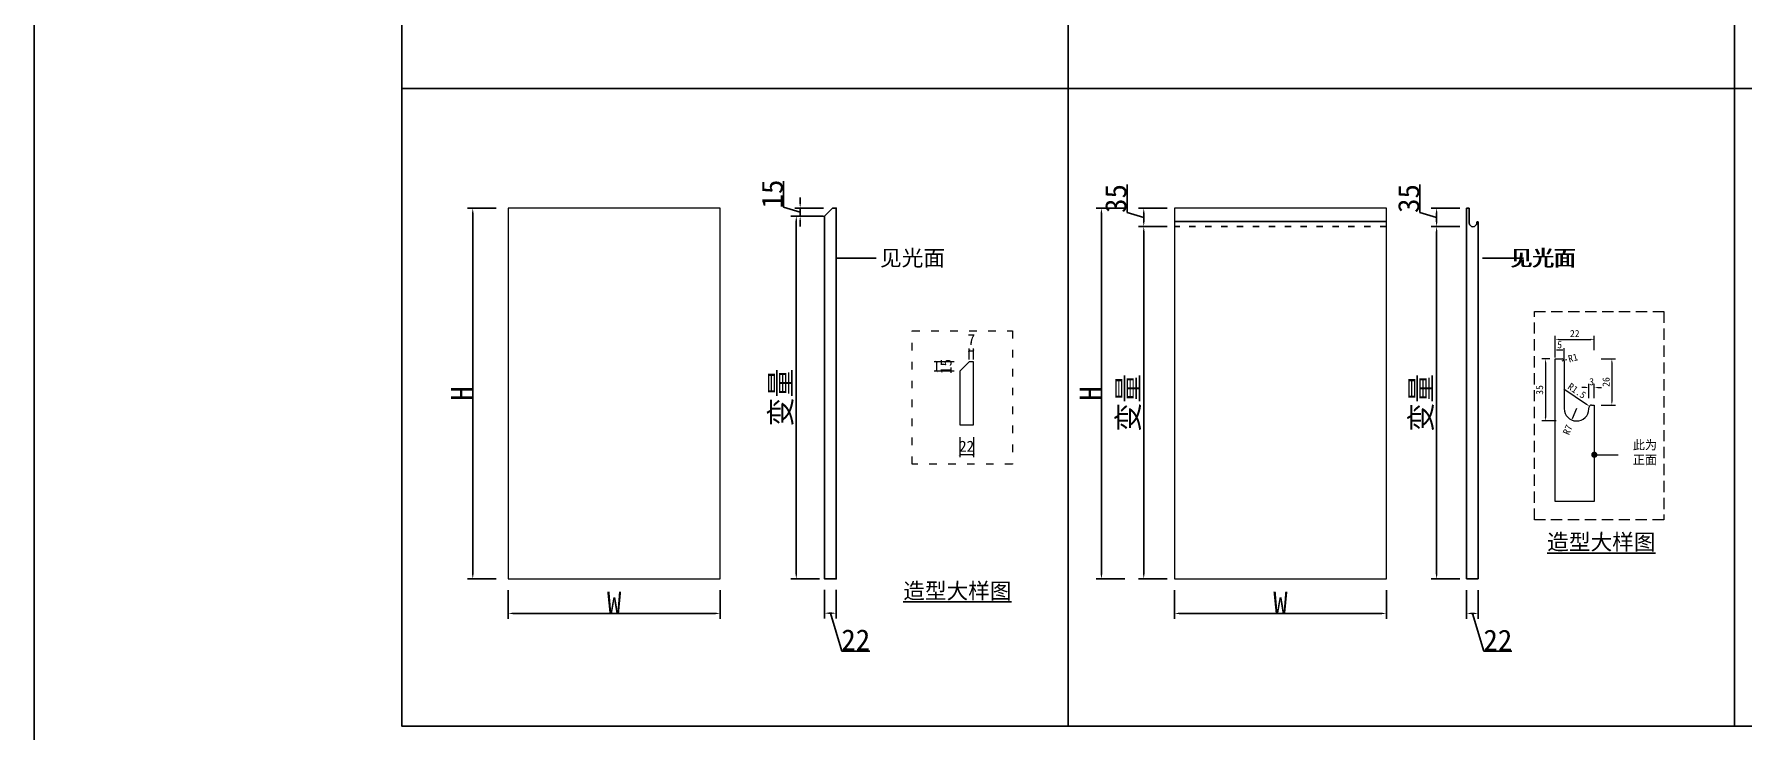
# Model space of a CAD drawing. Header units: millimetres. Extents: x 85186 to 129000, y -77269 to -36327.
# Drawn here: x 85319 to 88543, y -39688 to -38373 of the extents above; entities that cross this region are included whole.
import ezdxf

# ---------------------------------------------------------------- set-up
doc = ezdxf.new("R2010")
doc.units = ezdxf.units.MM
doc.linetypes.add('ACAD_ISO03W100', pattern=[30, 12, -18])
doc.linetypes.add('DASHED2', pattern=[9.524999999999999, 6.35, -3.175])
doc.layers.add('1文字', color=7, linetype='Continuous', lineweight=15)
doc.styles.get("Standard").update_dxf_attribs({"font": 'SimSun.ttf'})
doc.styles.add('ZB_宋体', font='SimSun.ttf')
doc.dimstyles.new('副本 ISO-25', dxfattribs={"dimscale": 35, "dimtxt": 0.5, "dimasz": 0.1, "dimexe": 0.1, "dimexo": 0.1, "dimgap": 0.1, "dimtad": 1, "dimdec": 0, "dimdsep": 46, "dimtxsty": 'Standard', "dimblk": 'ARCHTICK', "dimcen": 2.5, "dimclrd": 253, "dimclre": 253, "dimclrt": 256, "dimadec": 0, "dimazin": 0, "dimtfac": 1, "dimtdec": 0, "dimtmove": 2, "dimatfit": 3, "dimldrblk": 'DOT', "dimfxl": 0.8, "dimfxlon": 1, "dimarcsym": 0})
doc.dimstyles.new('客来福标注小', dxfattribs={"dimscale": 20, "dimtxt": 2, "dimasz": 0.5, "dimexe": 0.5, "dimexo": 0, "dimgap": 0.05, "dimtad": 1, "dimdec": 0, "dimzin": 0, "dimdsep": 46, "dimtxsty": 'Standard', "dimcen": 0, "dimclrd": 256, "dimclre": 256, "dimclrt": 256, "dimadec": 0, "dimazin": 0, "dimtfac": 1, "dimtdec": 0, "dimtofl": 0, "dimtmove": 1, "dimatfit": 3, "dimfxl": 2.2, "dimfxlon": 1, "dimtolj": 1, "dimtzin": 0, "dimarcsym": 0})
doc.dimstyles.new('小标', dxfattribs={"dimscale": 2, "dimtxt": 2, "dimasz": 1, "dimexe": 1, "dimexo": 1, "dimtad": 1, "dimzin": 9, "dimdsep": 46, "dimtxsty": 'Standard', "dimcen": 0, "dimadec": 0, "dimazin": 0, "dimtfac": 1, "dimtofl": 0, "dimtmove": 0, "dimatfit": 3, "dimfxl": 3, "dimfxlon": 1, "dimarcsym": 0})

# ---------------------------------------------------------------- blocks, each defined once
blk = doc.blocks.new('*D2005')
at = {"layer": '1文字', "lineweight": -2, "transparency": 16777216}
for p, q in [((86190.20034645473, -38701.13806664684), (86136.20034645473, -38701.13806664684)), ((86146.20034645473, -38711.13806664684), (86146.20034645473, -39391.13806664684)), ((86190.20034645473, -39401.13806664684), (86136.20034645473, -39401.13806664684))]:
    blk.add_line(p, q, dxfattribs=at)
at = {"layer": '1文字', "transparency": 16777216}
for points in [[(86144.53367978806, -38711.13806664684), (86147.8670131214, -38711.13806664684), (86146.20034645473, -38701.13806664684)], [(86144.53367978806, -39391.13806664684), (86147.8670131214, -39391.13806664684), (86146.20034645473, -39401.13806664684)]]:
    blk.add_solid(points, dxfattribs=at)
at = {"layer": 'Defpoints', "color": 0, "transparency": 16777216}
for p in [(86213.11085794908, -38701.13806664684), (86146.20034645473, -39401.13806664684), (86213.11085794908, -39401.13806664684)]:
    blk.add_point(p, dxfattribs=at)
at = {"layer": '1文字', "transparency": 16777216, "insert": (86125.2003464547, -39051.13806664686), "char_height": 40, "attachment_point": 5, "rotation": 90}
blk.add_mtext('\\A1;H', dxfattribs=at)
blk = doc.blocks.new('*D2006')
at = {"layer": '1文字', "lineweight": -2, "transparency": 16777216}
for p, q in [((86810.10103236603, -39421.69335540199), (86810.10103236603, -39475.69335540199)), ((86832.10103236603, -39421.69335540199), (86832.10103236603, -39475.69335540199)), ((86820.10103236603, -39465.69335540199), (86822.10103236603, -39465.69335540199)), ((86821.10103236603, -39465.69335540199), (86842.55103236603, -39537.19335540199)), ((86842.55103236603, -39537.19335540199), (86895.27728934927, -39537.19335540199))]:
    blk.add_line(p, q, dxfattribs=at)
at = {"layer": '1文字', "transparency": 16777216}
for points in [[(86820.10103236603, -39464.02668873532), (86820.10103236603, -39467.36002206865), (86810.10103236603, -39465.69335540199)], [(86822.10103236603, -39464.02668873532), (86822.10103236603, -39467.36002206865), (86832.10103236603, -39465.69335540199)]]:
    blk.add_solid(points, dxfattribs=at)
at = {"layer": 'Defpoints', "color": 0, "transparency": 16777216}
for p in [(86810.10103236603, -39401.13806664682), (86832.10103236603, -39401.13806664682), (86832.10103236603, -39465.69335540199)]:
    blk.add_point(p, dxfattribs=at)
at = {"layer": '1文字', "transparency": 16777216, "insert": (86868.91416085765, -39516.19335540199), "char_height": 40, "attachment_point": 5}
blk.add_mtext('\\A1;22', dxfattribs=at)
blk = doc.blocks.new('*D2007')
at = {"layer": '1文字', "lineweight": -2, "transparency": 16777216}
for p, q in [((86213.11085794905, -39422.14231989631), (86213.11085794905, -39476.14231989631)), ((86613.11085794905, -39422.14231989631), (86613.11085794905, -39476.14231989631)), ((86223.11085794905, -39466.14231989631), (86603.11085794905, -39466.14231989631))]:
    blk.add_line(p, q, dxfattribs=at)
at = {"layer": '1文字', "transparency": 16777216}
for points in [[(86223.11085794905, -39464.47565322965), (86223.11085794905, -39467.80898656297), (86213.11085794905, -39466.14231989631)], [(86603.11085794905, -39464.47565322965), (86603.11085794905, -39467.80898656297), (86613.11085794905, -39466.14231989631)]]:
    blk.add_solid(points, dxfattribs=at)
at = {"layer": 'Defpoints', "color": 0, "transparency": 16777216}
for p in [(86213.11085794905, -39401.13806664682), (86613.11085794905, -39401.13806664682), (86613.11085794905, -39466.14231989631)]:
    blk.add_point(p, dxfattribs=at)
at = {"layer": '1文字', "transparency": 16777216, "insert": (86413.11085794905, -39445.14231989631), "char_height": 40, "attachment_point": 5}
blk.add_mtext('\\A1;W', dxfattribs=at)
blk = doc.blocks.new('_ARCHTICK')
at = {"color": 0, "linetype": 'ByBlock', "const_width": 0.15}
blk.add_lwpolyline([(-0.5, -0.5), (0.5, 0.5)], dxfattribs=at)
blk = doc.blocks.new('*D2')
at = {"color": 253, "lineweight": -2, "transparency": 16777216}
for p, q in [((24271.9147802383, 5663.512937001055), (24271.9147802383, 5681.016214182338)), ((24271.9147802383, 5677.516214182338), (24278.9147802383, 5677.516214182338)), ((24278.9147802383, 5663.512937001055), (24278.9147802383, 5681.016214182338))]:
    blk.add_line(p, q, dxfattribs=at)
at = {"layer": 'Defpoints', "color": 0, "transparency": 16777216}
for p in [(24271.9147802383, 5660.012937001055), (24278.9147802383, 5677.516214182338), (24278.9147802383, 5660.012937001055)]:
    blk.add_point(p, dxfattribs=at)
at = {"color": 253, "lineweight": -2, "transparency": 16777216, "xscale": 3.5, "yscale": 3.5, "zscale": 3.5, "rotation": 180}
blk.add_blockref('_ARCHTICK', (24271.9147802383, 5677.516214182338), dxfattribs=at)
at = {"color": 253, "lineweight": -2, "transparency": 16777216, "xscale": 3.5, "yscale": 3.5, "zscale": 3.5}
blk.add_blockref('_ARCHTICK', (24278.9147802383, 5677.516214182338), dxfattribs=at)
at = {"transparency": 16777216, "insert": (24275.4147802383, 5695.016214182338), "char_height": 17.5, "attachment_point": 5}
blk.add_mtext('7', dxfattribs=at)
blk = doc.blocks.new('_Dot')
at = {"color": 0, "linetype": 'ByBlock', "lineweight": -2}
blk.add_line((-0.5, 0), (-1, 0), dxfattribs=at)
at = {"color": 0, "linetype": 'ByBlock', "const_width": 0.5}
blk.add_lwpolyline([(-0.25, 0, 1), (0.25, 0, 1)], format="xyb", close=True, dxfattribs=at)
blk = doc.blocks.new('*D3')
at = {"color": 253, "lineweight": -2, "transparency": 16777216}
for p, q in [((24256.9147802383, 5540.451751194865), (24256.9147802383, 5508.951751194865)), ((24278.9147802383, 5540.451751194865), (24278.9147802383, 5508.951751194865)), ((24278.9147802383, 5512.451751194865), (24256.9147802383, 5512.451751194865))]:
    blk.add_line(p, q, dxfattribs=at)
at = {"layer": 'Defpoints', "color": 0, "transparency": 16777216}
for p in [(24256.9147802383, 5560.012937001055), (24278.9147802383, 5560.012937001055), (24256.9147802383, 5512.451751194865)]:
    blk.add_point(p, dxfattribs=at)
at = {"color": 253, "lineweight": -2, "transparency": 16777216, "xscale": 3.5, "yscale": 3.5, "zscale": 3.5, "rotation": 180}
blk.add_blockref('_ARCHTICK', (24256.9147802383, 5512.451751194865), dxfattribs=at)
at = {"color": 253, "lineweight": -2, "transparency": 16777216, "xscale": 3.5, "yscale": 3.5, "zscale": 3.5}
blk.add_blockref('_ARCHTICK', (24278.9147802383, 5512.451751194865), dxfattribs=at)
at = {"transparency": 16777216, "insert": (24267.9147802383, 5526.224545693069), "char_height": 17.5, "attachment_point": 5}
blk.add_mtext('22', dxfattribs=at)
blk = doc.blocks.new('*D4')
at = {"color": 253, "lineweight": -2, "transparency": 16777216}
for p, q in [((24248.15643597192, 5660.012937001055), (24216.65643597192, 5660.012937001055)), ((24220.15643597192, 5660.012937001055), (24220.15643597192, 5645.012937001055)), ((24248.15643597192, 5645.012937001055), (24216.65643597192, 5645.012937001055))]:
    blk.add_line(p, q, dxfattribs=at)
at = {"layer": 'Defpoints', "color": 0, "transparency": 16777216}
for p in [(24271.9147802383, 5660.012937001055), (24220.15643597192, 5645.012937001055), (24256.9147802383, 5645.012937001055)]:
    blk.add_point(p, dxfattribs=at)
at = {"color": 253, "lineweight": -2, "transparency": 16777216, "xscale": 3.5, "yscale": 3.5, "zscale": 3.5}
for p, rotation in [((24220.15643597192, 5660.012937001055), 90), ((24220.15643597192, 5645.012937001055), 270)]:
    blk.add_blockref('_ARCHTICK', p, dxfattribs=dict(at, rotation=rotation))
at = {"transparency": 16777216, "insert": (24235.36513578552, 5652.512937001055), "char_height": 17.5, "attachment_point": 5, "rotation": 90}
blk.add_mtext('15', dxfattribs=at)
blk = doc.blocks.new('*D2008')
at = {"layer": '1文字', "lineweight": -2, "transparency": 16777216}
for p, q in [((86732.48856160209, -38699.18806664684), (86732.48856160209, -38650.03722865802)), ((86763.98856160209, -38691.13806664684), (86763.98856160209, -38681.13806664684)), ((86763.98856160209, -38708.63806664684), (86732.48856160209, -38699.18806664684)), ((86807.98856160209, -38701.13806664684), (86753.98856160209, -38701.13806664684)), ((86807.98856160209, -38716.13806664684), (86753.98856160209, -38716.13806664684)), ((86763.98856160209, -38701.13806664684), (86763.98856160209, -38716.13806664684)), ((86763.98856160209, -38726.13806664684), (86763.98856160209, -38736.13806664684))]:
    blk.add_line(p, q, dxfattribs=at)
at = {"layer": '1文字', "transparency": 16777216}
for points in [[(86762.32189493542, -38691.13806664684), (86765.65522826876, -38691.13806664684), (86763.98856160209, -38701.13806664684)], [(86762.32189493542, -38726.13806664684), (86765.65522826876, -38726.13806664684), (86763.98856160209, -38716.13806664684)]]:
    blk.add_solid(points, dxfattribs=at)
at = {"layer": 'Defpoints', "color": 0, "transparency": 16777216}
for p in [(86763.98856160209, -38716.13806664684), (86810.10103236606, -38716.13806664684), (86823.10103236606, -38701.13806664684)]:
    blk.add_point(p, dxfattribs=at)
at = {"layer": '1文字', "transparency": 16777216, "insert": (86711.48856160206, -38674.61264765245), "char_height": 40, "attachment_point": 5, "rotation": 90}
blk.add_mtext('\\A1;15', dxfattribs=at)
blk = doc.blocks.new('*D2009')
at = {"layer": '1文字', "lineweight": -2, "transparency": 16777216}
for p, q in [((86800.64791941924, -38716.13806664684), (86746.64791941924, -38716.13806664684)), ((86756.64791941924, -38726.13806664684), (86756.64791941924, -39391.13806664684)), ((86800.64791941924, -39401.13806664684), (86746.64791941924, -39401.13806664684))]:
    blk.add_line(p, q, dxfattribs=at)
at = {"layer": '1文字', "transparency": 16777216}
for points in [[(86754.98125275256, -38726.13806664684), (86758.31458608591, -38726.13806664684), (86756.64791941924, -38716.13806664684)], [(86754.98125275256, -39391.13806664684), (86758.31458608591, -39391.13806664684), (86756.64791941924, -39401.13806664684)]]:
    blk.add_solid(points, dxfattribs=at)
at = {"layer": 'Defpoints', "color": 0, "transparency": 16777216}
for p in [(86802.7603901832, -38716.13806664684), (86756.64791941924, -39401.13806664684), (86802.7603901832, -39401.13806664684)]:
    blk.add_point(p, dxfattribs=at)
at = {"layer": '1文字', "transparency": 16777216, "insert": (86729.39093617898, -39058.63806664686), "char_height": 40, "attachment_point": 5, "rotation": 90}
blk.add_mtext('\\A1;变量', dxfattribs=at)
blk = doc.blocks.new('*D2010')
at = {"layer": '1文字', "lineweight": -2, "transparency": 16777216}
for p, q in [((87376.45139513571, -38701.13806664682), (87322.45139513571, -38701.13806664682)), ((87332.45139513571, -38711.13806664682), (87332.45139513571, -39391.13806664682)), ((87376.45139513571, -39401.13806664682), (87322.45139513571, -39401.13806664682))]:
    blk.add_line(p, q, dxfattribs=at)
at = {"layer": '1文字', "transparency": 16777216}
for points in [[(87330.78472846904, -38711.13806664682), (87334.11806180238, -38711.13806664682), (87332.45139513571, -38701.13806664682)], [(87330.78472846904, -39391.13806664682), (87334.11806180238, -39391.13806664682), (87332.45139513571, -39401.13806664682)]]:
    blk.add_solid(points, dxfattribs=at)
at = {"layer": 'Defpoints', "color": 0, "transparency": 16777216}
for p in [(87443.37763400101, -38701.13806664682), (87332.45139513571, -39401.13806664682), (87443.37763400101, -39401.13806664682)]:
    blk.add_point(p, dxfattribs=at)
at = {"layer": '1文字', "transparency": 16777216, "insert": (87311.45139513568, -39051.13806664685), "char_height": 40, "attachment_point": 5, "rotation": 90}
blk.add_mtext('\\A1;H', dxfattribs=at)
blk = doc.blocks.new('*D2011')
at = {"layer": '1文字', "lineweight": -2, "transparency": 16777216}
for p, q in [((88021.64612578721, -39422.14231989629), (88021.64612578721, -39476.14231989629)), ((88043.64612578721, -39422.14231989629), (88043.64612578721, -39476.14231989629)), ((88033.64612578721, -39466.14231989629), (88031.64612578721, -39466.14231989629)), ((88032.64612578721, -39466.14231989629), (88054.09612578721, -39537.64231989629)), ((88054.09612578721, -39537.64231989629), (88106.82238277045, -39537.64231989629))]:
    blk.add_line(p, q, dxfattribs=at)
at = {"layer": '1文字', "transparency": 16777216}
for points in [[(88031.64612578721, -39464.47565322963), (88031.64612578721, -39467.80898656296), (88021.64612578721, -39466.14231989629)], [(88033.64612578721, -39464.47565322963), (88033.64612578721, -39467.80898656296), (88043.64612578721, -39466.14231989629)]]:
    blk.add_solid(points, dxfattribs=at)
at = {"layer": 'Defpoints', "color": 0, "transparency": 16777216}
for p in [(88021.64612578721, -39401.13806664681), (88043.64612578721, -39401.13806664681), (88021.64612578721, -39466.14231989629)]:
    blk.add_point(p, dxfattribs=at)
at = {"layer": '1文字', "transparency": 16777216, "insert": (88080.45925427883, -39516.64231989629), "char_height": 40, "attachment_point": 5}
blk.add_mtext('\\A1;22', dxfattribs=at)
blk = doc.blocks.new('*D2012')
at = {"layer": '1文字', "lineweight": -2, "transparency": 16777216}
for p, q in [((87470.23521505752, -39422.14231989629), (87470.23521505752, -39476.14231989629)), ((87870.23521505752, -39422.14231989629), (87870.23521505752, -39476.14231989629)), ((87480.23521505752, -39466.14231989629), (87860.23521505752, -39466.14231989629))]:
    blk.add_line(p, q, dxfattribs=at)
at = {"layer": '1文字', "transparency": 16777216}
for points in [[(87480.23521505752, -39464.47565322963), (87480.23521505752, -39467.80898656296), (87470.23521505752, -39466.14231989629)], [(87860.23521505752, -39464.47565322963), (87860.23521505752, -39467.80898656296), (87870.23521505752, -39466.14231989629)]]:
    blk.add_solid(points, dxfattribs=at)
at = {"layer": 'Defpoints', "color": 0, "transparency": 16777216}
for p in [(87470.23521505752, -39401.13806664681), (87870.23521505752, -39401.13806664681), (87870.23521505752, -39466.14231989629)]:
    blk.add_point(p, dxfattribs=at)
at = {"layer": '1文字', "transparency": 16777216, "insert": (87670.23521505752, -39445.14231989629), "char_height": 40, "attachment_point": 5}
blk.add_mtext('\\A1;W', dxfattribs=at)
blk = doc.blocks.new('*D2013')
at = {"layer": '1文字', "lineweight": -2, "transparency": 16777216}
for p, q in [((87933.43624194323, -38709.18806664684), (87933.43624194323, -38656.9087370379)), ((87964.93624194323, -38718.63806664683), (87933.43624194323, -38709.18806664684)), ((88008.93624194323, -38701.13806664682), (87954.93624194323, -38701.13806664682)), ((87964.93624194323, -38711.13806664682), (87964.93624194323, -38726.13806664684)), ((88008.93624194323, -38736.13806664684), (87954.93624194323, -38736.13806664684))]:
    blk.add_line(p, q, dxfattribs=at)
at = {"layer": '1文字', "transparency": 16777216}
for points in [[(87963.26957527656, -38711.13806664682), (87966.6029086099, -38711.13806664682), (87964.93624194323, -38701.13806664682)], [(87963.26957527656, -38726.13806664684), (87966.6029086099, -38726.13806664684), (87964.93624194323, -38736.13806664684)]]:
    blk.add_solid(points, dxfattribs=at)
at = {"layer": 'Defpoints', "color": 0, "transparency": 16777216}
for p in [(88026.0487127072, -38701.13806664682), (87964.93624194323, -38736.13806664684), (88031.39612578727, -38736.13806664684)]:
    blk.add_point(p, dxfattribs=at)
at = {"layer": '1文字', "transparency": 16777216, "insert": (87912.4362419432, -38683.04840184239), "char_height": 40, "attachment_point": 5, "rotation": 90}
blk.add_mtext('\\A1;35', dxfattribs=at)
blk = doc.blocks.new('*D2014')
at = {"layer": '1文字', "lineweight": -2, "transparency": 16777216}
for p, q in [((88008.93624194323, -38736.13806664684), (87954.93624194323, -38736.13806664684)), ((87964.93624194323, -38746.13806664684), (87964.93624194323, -39391.13806664682)), ((88008.93624194323, -39401.13806664682), (87954.93624194323, -39401.13806664682))]:
    blk.add_line(p, q, dxfattribs=at)
at = {"layer": '1文字', "transparency": 16777216}
for points in [[(87963.26957527656, -38746.13806664684), (87966.6029086099, -38746.13806664684), (87964.93624194323, -38736.13806664684)], [(87963.26957527656, -39391.13806664682), (87966.6029086099, -39391.13806664682), (87964.93624194323, -39401.13806664682)]]:
    blk.add_solid(points, dxfattribs=at)
at = {"layer": 'Defpoints', "color": 0, "transparency": 16777216}
for p in [(88031.39612578727, -38736.13806664684), (87964.93624194323, -39401.13806664682), (88011.0487127072, -39401.13806664682)]:
    blk.add_point(p, dxfattribs=at)
at = {"layer": '1文字', "transparency": 16777216, "insert": (87937.67925870298, -39068.63806664685), "char_height": 40, "attachment_point": 5, "rotation": 90}
blk.add_mtext('\\A1;变量', dxfattribs=at)
blk = doc.blocks.new('*D2015')
at = {"layer": '1文字', "lineweight": -2, "transparency": 16777216}
for p, q in [((87380.83080493858, -38709.17584271462), (87380.83080493858, -38656.89651310568)), ((87412.33080493858, -38718.62584271462), (87380.83080493858, -38709.17584271462)), ((87456.33080493858, -38701.13806664682), (87402.33080493858, -38701.13806664682)), ((87412.33080493858, -38711.13806664682), (87412.33080493858, -38726.11361878241)), ((87456.33080493858, -38736.11361878241), (87402.33080493858, -38736.11361878241))]:
    blk.add_line(p, q, dxfattribs=at)
at = {"layer": '1文字', "transparency": 16777216}
for points in [[(87410.66413827191, -38711.13806664682), (87413.99747160525, -38711.13806664682), (87412.33080493858, -38701.13806664682)], [(87410.66413827191, -38726.11361878241), (87413.99747160525, -38726.11361878241), (87412.33080493858, -38736.11361878241)]]:
    blk.add_solid(points, dxfattribs=at)
at = {"layer": 'Defpoints', "color": 0, "transparency": 16777216}
for p in [(87470.23521505755, -38701.13806664682), (87412.33080493858, -38736.11361878241), (87470.23521505755, -38736.11361878241)]:
    blk.add_point(p, dxfattribs=at)
at = {"layer": '1文字', "transparency": 16777216, "insert": (87359.83080493855, -38683.03617791017), "char_height": 40, "attachment_point": 5, "rotation": 90}
blk.add_mtext('\\A1;35', dxfattribs=at)
blk = doc.blocks.new('*D2016')
at = {"layer": '1文字', "lineweight": -2, "transparency": 16777216}
for p, q in [((87456.33080493858, -38736.11361878241), (87402.33080493858, -38736.11361878241)), ((87412.33080493858, -38746.11361878241), (87412.33080493858, -39391.13806664682)), ((87456.33080493858, -39401.13806664682), (87402.33080493858, -39401.13806664682))]:
    blk.add_line(p, q, dxfattribs=at)
at = {"layer": '1文字', "transparency": 16777216}
for points in [[(87410.66413827191, -38746.11361878241), (87413.99747160525, -38746.11361878241), (87412.33080493858, -38736.11361878241)], [(87410.66413827191, -39391.13806664682), (87413.99747160525, -39391.13806664682), (87412.33080493858, -39401.13806664682)]]:
    blk.add_solid(points, dxfattribs=at)
at = {"layer": 'Defpoints', "color": 0, "transparency": 16777216}
for p in [(87470.23521505755, -38736.11361878241), (87412.33080493858, -39401.13806664682), (87470.23521505755, -39401.13806664682)]:
    blk.add_point(p, dxfattribs=at)
at = {"layer": '1文字', "transparency": 16777216, "insert": (87385.07382169833, -39068.62584271464), "char_height": 40, "attachment_point": 5, "rotation": 90}
blk.add_mtext('\\A1;变量', dxfattribs=at)
blk = doc.blocks.new('*D19')
at = {"color": 253, "lineweight": -2, "transparency": 16777216}
for p, q in [((34661.33919556805, -2992.226784146212), (34661.33919556805, -2987.029655225654)), ((34662.13919556805, -2987.829655225654), (34665.53919556805, -2987.829655225654)), ((34666.33919556805, -2994.122442651324), (34666.33919556805, -2987.029655225654))]:
    blk.add_line(p, q, dxfattribs=at)
at = {"color": 253, "transparency": 16777216}
for points in [[(34662.13919556805, -2987.696321892321), (34662.13919556805, -2987.962988558987), (34661.33919556805, -2987.829655225654)], [(34665.53919556805, -2987.696321892321), (34665.53919556805, -2987.962988558987), (34666.33919556805, -2987.829655225654)]]:
    blk.add_solid(points, dxfattribs=at)
at = {"layer": 'Defpoints', "color": 0, "transparency": 16777216}
for p in [(34666.33919556805, -2987.829655225654), (34661.33919556805, -2993.026784146212), (34666.33919556805, -2994.922442651324)]:
    blk.add_point(p, dxfattribs=at)
at = {"transparency": 16777216, "insert": (34663.83919556805, -2985.029655225654), "char_height": 4, "attachment_point": 5}
blk.add_mtext('5', dxfattribs=at)
blk = doc.blocks.new('*D20')
at = {"color": 253, "lineweight": -2, "transparency": 16777216}
for p, q in [((34665.33919556805, -2994.026784146212), (34666.30508632046, -2993.767834239146)), ((34667.0777989224, -2993.560674313485), (34667.85051152435, -2993.353514387827))]:
    blk.add_line(p, q, dxfattribs=at)
at = {"color": 253, "transparency": 16777216}
blk.add_solid([(34667.04327226812, -2993.43188887983), (34667.11232557668, -2993.689459747144), (34666.30508632046, -2993.767834239146)], dxfattribs=at)
at = {"layer": 'Defpoints', "color": 0, "transparency": 16777216}
for p in [(34665.33919556805, -2994.026784146212), (34666.30508632046, -2993.767834239146)]:
    blk.add_point(p, dxfattribs=at)
at = {"transparency": 16777216, "insert": (34671.34466313909, -2992.416751887853), "char_height": 4, "attachment_point": 5, "rotation": 15.007762474648667}
blk.add_mtext('R1', dxfattribs=at)
blk = doc.blocks.new('*D21')
at = {"color": 253, "lineweight": -2, "transparency": 16777216}
blk.add_line((34673.33919556806, -3020.97704471812), (34670.92464159973, -3026.68755512735), dxfattribs=at)
at = {"color": 253, "transparency": 16777216}
blk.add_solid([(34670.80183492426, -3026.635629235559), (34671.04744827519, -3026.739481019142), (34670.61308624897, -3027.424395180155)], dxfattribs=at)
at = {"layer": 'Defpoints', "color": 0, "transparency": 16777216}
for p in [(34670.61308624897, -3027.424395180155), (34673.33919556806, -3020.97704471812)]:
    blk.add_point(p, dxfattribs=at)
at = {"transparency": 16777216, "insert": (34668.30615519315, -3032.880373377626), "char_height": 4, "attachment_point": 5, "rotation": 67.08008039345337}
blk.add_mtext('R7', dxfattribs=at)
blk = doc.blocks.new('*D31')
at = {"color": 0, "lineweight": -2, "transparency": 16777216}
for p, q in [((34687.22433065054, -2993.026784146213), (34695.22433065054, -2993.026784146213)), ((34693.22433065054, -2995.026784146213), (34693.22433065054, -3017.026784146213)), ((34687.22433065054, -3019.026784146213), (34695.22433065054, -3019.026784146213))]:
    blk.add_line(p, q, dxfattribs=at)
at = {"color": 0, "transparency": 16777216}
for points in [[(34692.8909973172, -2995.026784146213), (34693.55766398388, -2995.026784146213), (34693.22433065054, -2993.026784146213)], [(34692.8909973172, -3017.026784146213), (34693.55766398388, -3017.026784146213), (34693.22433065054, -3019.026784146213)]]:
    blk.add_solid(points, dxfattribs=at)
at = {"layer": 'Defpoints', "color": 0, "transparency": 16777216}
for p in [(34663.33919556806, -2993.026784146213), (34682.58736076666, -3019.026784146213), (34693.22433065054, -3019.026784146213)]:
    blk.add_point(p, dxfattribs=at)
at = {"color": 0, "transparency": 16777216, "insert": (34689.97433065053, -3006.026784146222), "char_height": 4, "attachment_point": 5, "rotation": 90}
blk.add_mtext('26', dxfattribs=at)
blk = doc.blocks.new('*D34')
at = {"color": 0, "lineweight": -2, "transparency": 16777216}
for p, q in [((34658.37434475833, -2993.026784146212), (34653.81464225086, -2993.026784146212)), ((34655.81464225086, -2995.026784146212), (34655.81464225086, -3025.977044718119)), ((34661.81464225086, -3027.977044718119), (34653.81464225086, -3027.977044718119))]:
    blk.add_line(p, q, dxfattribs=at)
at = {"color": 0, "transparency": 16777216}
for points in [[(34655.48130891752, -2995.026784146212), (34656.14797558419, -2995.026784146212), (34655.81464225086, -2993.026784146212)], [(34655.48130891752, -3025.977044718119), (34656.14797558419, -3025.977044718119), (34655.81464225086, -3027.977044718119)]]:
    blk.add_solid(points, dxfattribs=at)
at = {"layer": 'Defpoints', "color": 0, "transparency": 16777216}
for p in [(34660.37434475833, -2993.026784146212), (34655.81464225086, -3027.977044718119), (34673.33919556805, -3027.977044718119)]:
    blk.add_point(p, dxfattribs=at)
at = {"color": 0, "transparency": 16777216, "insert": (34652.56464225086, -3010.50191443216), "char_height": 4, "attachment_point": 5, "rotation": 90}
blk.add_mtext('35', dxfattribs=at)
blk = doc.blocks.new('*D32')
at = {"color": 0, "lineweight": -2, "transparency": 16777216}
for p, q in [((34678.3361735422, -3009.137487162407), (34676.3361735422, -3009.137487162407)), ((34680.3361735422, -3015.137487162407), (34680.3361735422, -3007.137487162407)), ((34683.33919556805, -3015.137487162407), (34683.33919556805, -3007.137487162407)), ((34685.33919556805, -3009.137487162407), (34687.33919556805, -3009.137487162407))]:
    blk.add_line(p, q, dxfattribs=at)
at = {"color": 0, "transparency": 16777216}
for points in [[(34678.3361735422, -3008.804153829073), (34678.3361735422, -3009.47082049574), (34680.3361735422, -3009.137487162407)], [(34685.33919556805, -3008.804153829073), (34685.33919556805, -3009.47082049574), (34683.33919556805, -3009.137487162407)]]:
    blk.add_solid(points, dxfattribs=at)
at = {"layer": 'Defpoints', "color": 0, "transparency": 16777216}
for p in [(34680.3361735422, -3009.137487162407), (34680.3361735422, -3020.832712482431), (34683.33919556805, -3020.583475917716)]:
    blk.add_point(p, dxfattribs=at)
at = {"color": 0, "transparency": 16777216, "insert": (34681.83768455512, -3005.887487162407), "char_height": 4, "attachment_point": 5}
blk.add_mtext('3', dxfattribs=at)
blk = doc.blocks.new('*D33')
at = {"color": 0, "lineweight": -2, "transparency": 16777216}
for p, q in [((34661.33919556805, -2988.01699981757), (34661.33919556805, -2980.01699981757)), ((34683.33919556805, -2988.01699981757), (34683.33919556805, -2980.01699981757)), ((34663.33919556805, -2982.01699981757), (34681.33919556805, -2982.01699981757))]:
    blk.add_line(p, q, dxfattribs=at)
at = {"color": 0, "transparency": 16777216}
for points in [[(34663.33919556805, -2981.683666484236), (34663.33919556805, -2982.350333150903), (34661.33919556805, -2982.01699981757)], [(34681.33919556805, -2981.683666484236), (34681.33919556805, -2982.350333150903), (34683.33919556805, -2982.01699981757)]]:
    blk.add_solid(points, dxfattribs=at)
at = {"layer": 'Defpoints', "color": 0, "transparency": 16777216}
for p in [(34683.33919556805, -2982.01699981757), (34661.33919556805, -3009.137487162407), (34683.33919556805, -3020.583475917716)]:
    blk.add_point(p, dxfattribs=at)
at = {"color": 0, "transparency": 16777216, "insert": (34672.33919556805, -2978.76699981757), "char_height": 4, "attachment_point": 5}
blk.add_mtext('22', dxfattribs=at)
blk = doc.blocks.new('*D35')
at = {"color": 0, "lineweight": -2, "transparency": 16777216}
blk.add_line((34666.17134530703, -3009.942195091666), (34678.93552325176, -3018.567196367636), dxfattribs=at)
at = {"color": 0, "transparency": 16777216}
blk.add_solid([(34679.12215065923, -3018.291005633022), (34678.74889584427, -3018.843387102252), (34680.59266765945, -3019.686960812531)], dxfattribs=at)
at = {"layer": 'Defpoints', "color": 0, "transparency": 16777216}
for p in [(34680.59266765945, -3019.686960812531), (34681.83552596523, -3020.526784146212)]:
    blk.add_point(p, dxfattribs=at)
at = {"color": 0, "transparency": 16777216, "insert": (34673.54447929849, -3011.001953844701), "char_height": 4, "attachment_point": 5, "rotation": 325.952346968034}
blk.add_mtext('R1.5', dxfattribs=at)
blk = doc.blocks.new('2')
at = {"color": 2}
for p, q in [((97.03100987827929, -48.85607104510927), (90.03100987827929, -48.85607104510927)), ((97.03100987827929, -148.8560710451093), (97.03100987827929, -48.85607104510927)), ((75.03100987827929, -63.85607104510927), (75.03100987827929, -148.8560710451093)), ((75.03100987827929, -148.8560710451093), (97.03100987827929, -148.8560710451093))]:
    blk.add_line(p, q, dxfattribs=at)
at = {"color": 251, "linetype": 'ACAD_ISO03W100', "true_color": 0x636466}
blk.add_lwpolyline([(158.6718458697142, 0), (158.6718458697142, -210.9306662678428), (0, -210.9306662678428), (0, 0)], close=True, dxfattribs=at)
at = {"color": 2}
blk.add_lwpolyline([(97.03100987827929, -48.85607104510927), (90.03100987827929, -48.85607104510927), (75.03100987827929, -63.85607104510927)], dxfattribs=at)
dim = blk.add_linear_dim(base=(97.03100987827929, -31.35279386382535), p1=(90.03100987827929, -48.85607104510927), p2=(97.03100987827929, -48.85607104510927), dimstyle='副本 ISO-25', dxfattribs=at)
dim.commit()
dim.dimension.update_dxf_attribs({"geometry": '*D2', "text_midpoint": (93.53100987827929, -13.85279386382535), "insert": (-24181.88377036003, -5708.869008046164)})
dim = blk.add_linear_dim(base=(38.27266561189754, -63.85607104510927), p1=(90.03100987827929, -48.85607104510927), p2=(75.03100987827929, -63.85607104510927), angle=270, dimstyle='副本 ISO-25', dxfattribs=at)
dim.commit()
dim.dimension.update_dxf_attribs({"geometry": '*D4', "text_midpoint": (53.48136542549037, -56.35607104510927), "dimtype": 128, "insert": (-24181.88377036003, -5708.869008046164)})
dim = blk.add_linear_dim(base=(75.03100987827929, -196.4172568512986), p1=(97.03100987827929, -148.8560710451093), p2=(75.03100987827929, -148.8560710451093), dimstyle='副本 ISO-25', dxfattribs=at)
dim.commit()
dim.dimension.update_dxf_attribs({"geometry": '*D3', "text_midpoint": (86.03100987827565, -182.6444623530952), "dimtype": 128, "insert": (-24181.88377036003, -5708.869008046164)})
blk = doc.blocks.new('sgdfgds')
at = {"color": 1}
for p, q in [((34661.33919556805, -3073.333975013928), (34661.33919556805, -2993.026784146212)), ((34683.33919556805, -3019.026784146212), (34683.33919556805, -3073.333975013928)), ((34683.33919556805, -3073.333975013928), (34661.33919556805, -3073.333975013928))]:
    blk.add_line(p, q, dxfattribs=at)
at = {"color": 3}
for p, q in [((34661.33919556805, -2993.026784146212), (34665.33919556805, -2993.026784146212)), ((34666.33919556805, -2994.026784146212), (34666.33919556805, -3020.977044718119)), ((34681.83552596523, -3019.026784146212), (34683.33919556805, -3019.026784146212)), ((34680.3361735422, -3021.182712482431), (34680.3361735422, -3020.482712482431))]:
    blk.add_line(p, q, dxfattribs=at)
at = {"color": 8, "linetype": 'DASHED2'}
blk.add_lwpolyline([(34649.60674578121, -2966.402650838797), (34722.45890293904, -2966.402650838797), (34722.45890293904, -3083.578254200099), (34649.60674578121, -3083.578254200099)], close=True, dxfattribs=at)
at = {"color": 3}
for centre, radius, start, end in [((34665.33919556805, -2994.026784146212), 1, 0, 90), ((34681.83552596523, -3020.526784146212), 1.5, 90, 178.3163441510153), ((34673.33919556805, -3020.977044718119), 7, 180, 358.316344151009)]:
    blk.add_arc(centre, radius, start, end, dxfattribs=at)
at = {"insert": (34705.01936658251, -3039.017995627046), "char_height": 5, "width": 15.46378278308839, "attachment_point": 1}
blk.add_mtext('此为\\P正面', dxfattribs=at)
for base, p1, p2, dimstyle, picture, middle in [((34683.33919556805, -2982.01699981757), (34661.33919556805, -3009.137487162407), (34683.33919556805, -3020.583475917716), '小标', '*D33', (34672.33919556805, -2978.76699981757)), ((34666.33919556805, -2987.829655225654), (34661.33919556805, -2993.026784146212), (34666.33919556805, -2994.922442651324), '副本 ISO-25', '*D19', (34663.83919556805, -2985.029655225654))]:
    dim = blk.add_linear_dim(base=base, p1=p1, p2=p2, dimstyle=dimstyle)
    dim.commit()
    dim.dimension.update_dxf_attribs({"geometry": picture, "text_midpoint": middle})
dim = blk.add_radius_dim(center=(34665.33919556805, -2994.026784146212), mpoint=(34666.30508632046, -2993.767834239146), dimstyle='副本 ISO-25')
dim.commit()
dim.dimension.update_dxf_attribs({"geometry": '*D20', "text_midpoint": (34671.34466313909, -2992.416751887853), "dimtype": 132})
for base, p1, p2, picture, middle in [((34655.81464225086, -3027.977044718119), (34660.37434475833, -2993.026784146212), (34673.33919556805, -3027.977044718119), '*D34', (34652.56464225086, -3010.50191443216)), ((34693.22433065054, -3019.026784146213), (34663.33919556805, -2993.026784146212), (34682.58736076664, -3019.026784146212), '*D31', (34689.97433065053, -3006.026784146222))]:
    dim = blk.add_linear_dim(base=base, p1=p1, p2=p2, angle=90, dimstyle='小标')
    dim.commit()
    dim.dimension.update_dxf_attribs({"geometry": picture, "text_midpoint": middle})
dim = blk.add_radius_dim(center=(34681.83552596523, -3020.526784146212), mpoint=(34680.59266765945, -3019.686960812531), text='R1.5', dimstyle='小标')
dim.commit()
dim.dimension.update_dxf_attribs({"geometry": '*D35', "text_midpoint": (34673.54447929849, -3011.001953844701)})
dim = blk.add_linear_dim(base=(34680.3361735422, -3009.137487162407), p1=(34683.33919556805, -3020.583475917716), p2=(34680.3361735422, -3020.832712482431), dimstyle='小标')
dim.commit()
dim.dimension.update_dxf_attribs({"geometry": '*D32', "text_midpoint": (34681.83768455512, -3009.137487162407), "dimtype": 128})
dim = blk.add_radius_dim(center=(34673.33919556805, -3020.977044718119), mpoint=(34670.61308624897, -3027.424395180154), dimstyle='副本 ISO-25')
dim.commit()
dim.dimension.update_dxf_attribs({"geometry": '*D21', "text_midpoint": (34668.30615519314, -3032.880373377625), "dimtype": 132, "insert": (-7.275957614183426e-12, 9.094947017729282e-13)})
blk.add_leader([(34683.33919556805, -3046.981849719338), (34696.68608016039, -3046.981849719338)], dimstyle='副本 ISO-25', override={"dimgap": 0.1, "dimtad": 0})

msp = doc.modelspace()

# ---------------------------------------------------------------- linework, layer by layer
for p, q in [((85318.6147085052, -36326.91826537568), (85318.6147085052, -77269.20023622685)), ((88021.64612578721, -39401.13806664681), (88021.64612578721, -38701.13806664681)), ((88021.64612578721, -38701.13806664681), (88025.65768293671, -38701.13806664681)), ((88021.64612578721, -38701.13806664681), (88025.65768293671, -38701.13806664681)), ((88026.66057222408, -38702.14095593419), (88026.66057222408, -38729.16908355369)), ((88026.66057222408, -38702.14095593419), (88026.66057222408, -38729.16908355369)), ((88040.69799148997, -38729.37534555127), (88040.69799148997, -38728.67332305012)), ((88040.69799148997, -38729.37534555127), (88040.69799148997, -38728.67332305012)), ((88042.20167597303, -38727.21318811854), (88043.64612578721, -38727.21318811854)), ((88042.20167597303, -38727.21318811854), (88043.64612578721, -38727.21318811854)), ((88043.64612578721, -38727.21318811854), (88043.64612578721, -39401.13806664681)), ((88043.64612578721, -39401.13806664681), (88021.64612578721, -39401.13806664681))]:
    msp.add_line(p, q)
at = {"color": 2}
msp.add_line((87870.23521505752, -38726.63806664681), (87470.23521505752, -38726.63806664681), dxfattribs=at)
at = {"color": 2, "linetype": 'ACAD_ISO03W100'}
msp.add_line((87870.23521505752, -38736.11361878239), (87470.23521505752, -38736.11361878239), dxfattribs=at)
msp.add_lwpolyline([(85318.6147085052, -36326.91826537568), (128998.2865560792, -36326.91826537568), (128998.2865560792, -77269.20023622685), (85318.6147085052, -77269.20023622685)], close=True)
at = {"color": 3}
for points in [[(86012.501482446, -37271.71162453145), (87269.62583955446, -37271.71162453145), (87269.62583955446, -38475.33405685469), (86012.501482446, -38475.33405685469)], [(87269.62583955446, -37271.71162453145), (88526.75019666292, -37271.71162453145), (88526.75019666292, -38475.33405685468), (87269.62583955446, -38475.33405685468)], [(88526.75019666292, -37271.71162453145), (89783.87455377141, -37271.71162453145), (89783.87455377141, -38475.33405685469), (88526.75019666292, -38475.33405685469)], [(86012.501482446, -38475.33405685469), (87269.62583955446, -38475.33405685469), (87269.62583955446, -39678.95648917794), (86012.501482446, -39678.95648917794)], [(87269.62583955446, -38475.33405685469), (88526.75019666292, -38475.33405685469), (88526.75019666292, -39678.95648917792), (87269.62583955446, -39678.95648917792)], [(88526.75019666292, -38475.33405685468), (89783.87455377138, -38475.33405685468), (89783.87455377138, -39678.95648917791), (88526.75019666292, -39678.95648917791)]]:
    msp.add_lwpolyline(points, close=True, dxfattribs=at)
msp.add_lwpolyline([(86825.10103236603, -38701.13806664682), (86832.10103236603, -38701.13806664682), (86825.10103236603, -38701.13806664682), (86810.10103236603, -38716.13806664682), (86810.10103236603, -39401.13806664682), (86832.10103236603, -39401.13806664682), (86832.10103236603, -38701.13806664682)])
for centre, radius, start, end in [((88025.65768293671, -38702.14095593419), 1.002889287373963, 0, 90), ((88025.65768293671, -38702.14095593419), 1.002889287373963, 0, 90), ((88033.6807972357, -38729.16908355369), 7.020225011617737, 180, 358.3163441512429), ((88033.6807972357, -38729.16908355369), 7.020225011617737, 180, 358.3163441512429), ((88042.20167597303, -38728.71752204959), 1.504333931060944, 90, 178.3163441512429), ((88042.20167597303, -38728.71752204959), 1.504333931060944, 90, 178.3163441512429)]:
    msp.add_arc(centre, radius, start, end)
at = {"layer": '1文字'}
for points in [[(86213.11085794905, -38701.13806664682), (86213.11085794905, -39401.13806664682), (86613.11085794905, -39401.13806664682), (86613.11085794905, -38701.13806664682)], [(87470.23521505752, -38701.13806664681), (87470.23521505752, -39401.13806664681), (87870.23521505752, -39401.13806664681), (87870.23521505752, -38701.13806664681)]]:
    msp.add_lwpolyline(points, close=True, dxfattribs=at)

# ---------------------------------------------------------------- block references
for name, p, xscale, yscale, zscale in [('sgdfgds', (-28013.92474051229, -28951.59447733008), 3.35251561779296, 3.35251561779296, 3.35251561779296), ('sgdfgds', (-28013.92474051229, -28951.59447733008), 3.35251561779296, 3.35251561779296, 3.35251561779296), ('2', (86975.63049934343, -38932.86522345017), 1.191784298631319, 1.191784298631319, 1.191784298631319)]:
    msp.add_blockref(name, p, dxfattribs=dict(at, xscale=xscale, yscale=yscale, zscale=zscale))

# ---------------------------------------------------------------- texts
at = {"color": 2, "char_height": 30, "width": 627.0164652196243, "attachment_point": 1}
for insert in [(86914.66396873248, -38780.12302550303), (88103.74211639217, -38780.12302550302), (88105.74211639217, -38780.12302550302)]:
    msp.add_mtext('见光面', dxfattribs=dict(at, insert=insert))
at = {"char_height": 30, "width": 1384.513536, "attachment_point": 1, "style": 'ZB_宋体'}
for insert in [(88173.51212956857, -39316.19540198593), (86958.35141248257, -39408.48786970879)]:
    msp.add_mtext('{\\L造型大样图}', dxfattribs=dict(at, insert=insert))

# ---------------------------------------------------------------- dimensions: what is measured, and where the dimension line sits
at = {"layer": '1文字'}
for base, p1, p2, picture, middle in [((86763.98856160209, -38716.13806664684), (86823.10103236603, -38701.13806664682), (86810.10103236603, -38716.13806664682), '*D2008', (86711.48856160206, -38698.18806664686)), ((87412.33080493858, -38736.11361878241), (87470.23521505752, -38701.13806664681), (87470.23521505752, -38736.11361878239), '*D2015', (87359.83080493855, -38708.17584271464)), ((87964.93624194323, -38736.13806664684), (88026.04871270717, -38701.13806664681), (88031.39612578724, -38736.13806664682), '*D2013', (87912.4362419432, -38708.18806664686))]:
    dim = msp.add_linear_dim(base=base, p1=p1, p2=p2, angle=90, dimstyle='客来福标注小', dxfattribs=at)
    dim.commit()
    dim.dimension.update_dxf_attribs({"geometry": picture, "text_midpoint": middle})
for base, p1, p2, angle, text, picture, middle in [((86146.20034645473, -39401.13806664684), (86213.11085794905, -38701.13806664682), (86213.11085794905, -39401.13806664682), 90, 'H', '*D2005', (86125.2003464547, -39051.13806664686)), ((86756.64791941924, -39401.13806664684), (86802.76039018318, -38716.13806664682), (86802.76039018318, -39401.13806664682), 90, '变量', '*D2009', (86729.39093617898, -39058.63806664686)), ((87332.45139513571, -39401.13806664682), (87443.37763400098, -38701.13806664681), (87443.37763400098, -39401.13806664681), 90, 'H', '*D2010', (87311.45139513568, -39051.13806664685)), ((87412.33080493858, -39401.13806664682), (87470.23521505752, -38736.11361878239), (87470.23521505752, -39401.13806664681), 90, '变量', '*D2016', (87385.07382169833, -39068.62584271464)), ((87964.93624194323, -39401.13806664682), (88031.39612578724, -38736.13806664682), (88011.04871270717, -39401.13806664681), 90, '变量', '*D2014', (87937.67925870298, -39068.63806664685)), ((88021.64612578721, -39466.14231989629), (88043.64612578721, -39401.13806664681), (88021.64612578721, -39401.13806664681), 180, '22', '*D2011', (88055.09612578721, -39516.64231989629))]:
    dim = msp.add_linear_dim(base=base, p1=p1, p2=p2, angle=angle, text=text, dimstyle='客来福标注小', dxfattribs=at)
    dim.commit()
    dim.dimension.update_dxf_attribs({"geometry": picture, "text_midpoint": middle})
for base, p1, p2, text, picture, middle in [((86613.11085794905, -39466.14231989631), (86213.11085794905, -39401.13806664682), (86613.11085794905, -39401.13806664682), 'W', '*D2007', (86413.11085794905, -39445.14231989631)), ((86832.10103236603, -39465.69335540199), (86810.10103236603, -39401.13806664682), (86832.10103236603, -39401.13806664682), '22', '*D2006', (86843.55103236603, -39516.19335540199)), ((87870.23521505752, -39466.14231989629), (87470.23521505752, -39401.13806664681), (87870.23521505752, -39401.13806664681), 'W', '*D2012', (87670.23521505752, -39445.14231989629))]:
    dim = msp.add_linear_dim(base=base, p1=p1, p2=p2, text=text, dimstyle='客来福标注小', dxfattribs=at)
    dim.commit()
    dim.dimension.update_dxf_attribs({"geometry": picture, "text_midpoint": middle})

# ---------------------------------------------------------------- leaders
for points in [[(86832.10103236603, -38795.65498582686), (86907.4483910525, -38795.65498582686)], [(88051.82485786699, -38795.65498582685), (88127.17221655346, -38795.65498582685)], [(88053.82485786699, -38795.65498582685), (88129.17221655346, -38795.65498582685)]]:
    msp.add_leader(points, dimstyle='客来福标注小', override={"dimgap": 0.05, "dimtad": 0}, dxfattribs=at)

doc.saveas('drawing.dxf')
